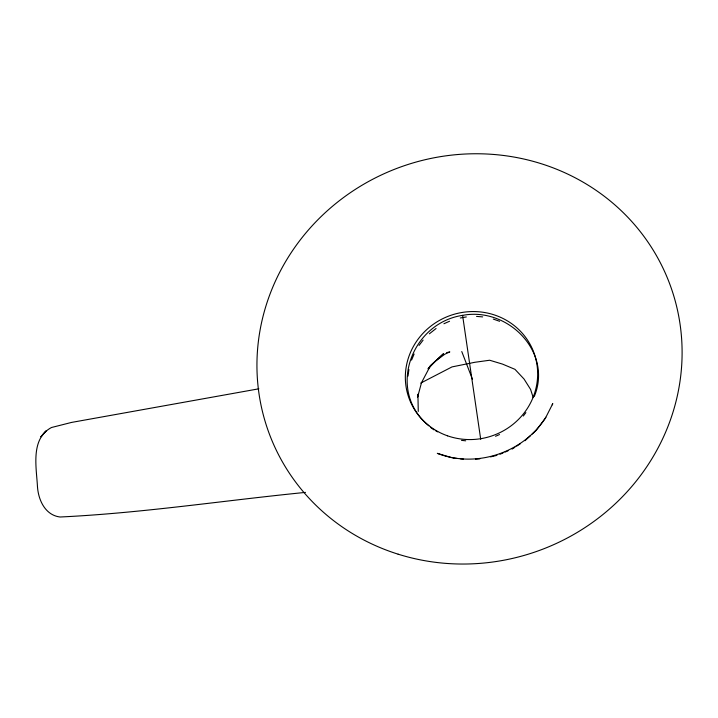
<?xml version="1.0" encoding="UTF-8"?>
<svg xmlns="http://www.w3.org/2000/svg" width="718" height="718" viewBox="0 0 718 718"><rect width="100%" height="100%" fill="white"/><g stroke="black" fill="none" stroke-linecap="round" stroke-linejoin="round"><path stroke-width="1.08" d="M408.021 376.079L408.91 369.582M417.49 397.144L417.921 394.218L418.262 411.441M417.625 397.09L421.502 382.667L430.414 365.767L443.356 353.839L430.414 365.767L428.072 368.819M411.558 360.104L414.106 354.028M534.255 396.542C552.887 351.847 507.671 306.703 462.589 315.355C410.84 323.154 386.365 391.373 428.888 425.792M552.223 404.835L552.779 403.651L545.366 418.244L536.193 430.342L532.191 434.049M525.881 412.635L523.296 416.036M545.833 417.248C523.781 452.708 476.196 468.594 437.298 453.345L451.766 457.68M419.052 345.421L423.108 340.126M428.215 368.801L435.557 361.037L444.837 354.189L449.809 351.919L446.605 352.655M429.382 333.798L436.068 328.512M524.984 440.726L530.593 435.539M512.114 449.073L514.869 447.287M516.709 446.093L520.388 443.706M499.513 434.561L495.537 436.266M420.766 383.071L452.008 366.907L474.786 362.294L489.676 360.239L502.501 364.098L514.977 369.339L524.05 379.041L530.575 389.389L533.205 397.566M443.912 323.746L449.531 321.26M500.006 454.252L503.031 452.959M505.05 452.098L508.075 450.805M460.292 317.975L466.332 316.943M490.529 456.89L496.919 455.374M258.857 388.806L71.567 422.417L51.499 427.506C30.246 438.671 36.456 467.292 37.48 486.822C38.422 500.159 45.252 515.21 60.061 517.005C142.182 513.11 223.693 500.5 305.491 492.395M475.46 459.143L479.803 458.874M465.731 440.816L461.486 440.367M476.537 316.405L482.649 316.898M452.789 457.985L457.097 458.452M460.319 458.802L463.541 459.152M493.311 319.097L499.62 321.296M433.941 429.867L430.486 427.327M435.799 430.863L437.657 431.859M461.764 351.551L472.399 379.122M462.589 315.355L480.71 439.317M45.862 431.114L40.989 436.706L45.862 431.114M398.149 554.188A213.784 203.894 -20.6 0 0 678.618 315.624A213.784 203.894 -20.6 0 0 331.788 206.856A213.784 203.894 -20.6 0 0 398.149 554.188M447.538 435.826A66.46 63.696 -19.4 0 0 536.893 364.134A66.46 63.696 -19.4 0 0 430.082 326.735A66.46 63.696 -19.4 0 0 447.538 435.826"/></g></svg>
